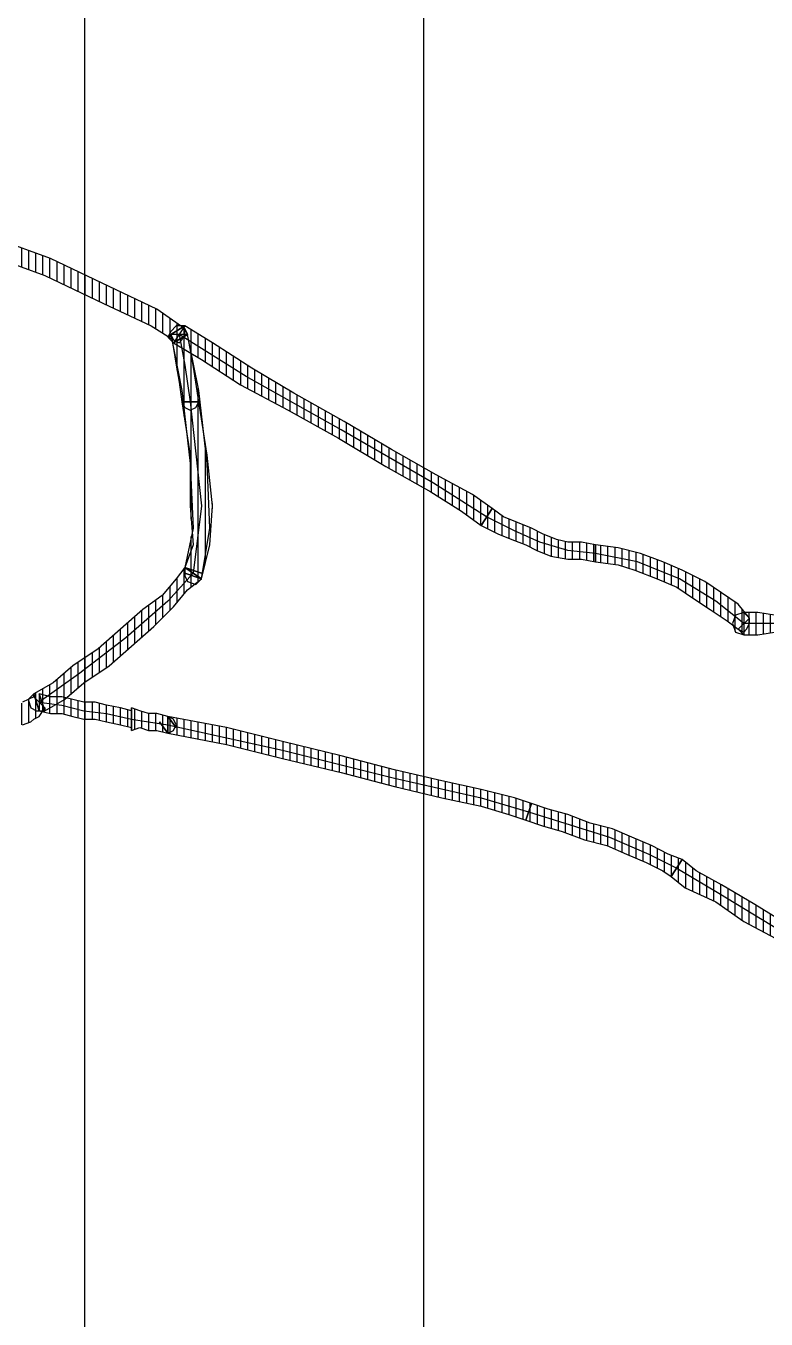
# Model space of a CAD drawing. Header units: millimetres. Extents: x 11489 to 12006, y 36725 to 37730.
# Drawn here: x 11696.3 to 11709.4, y 36954.37 to 36977.24 of the extents above; entities that cross this region are included whole.
import ezdxf

# ---------------------------------------------------------------- set-up
doc = ezdxf.new("R2010")
doc.units = ezdxf.units.MM
doc.layers.add('OC-Mutfak_Ekipman', color=252, linetype='Continuous')
doc.layers.add('S2000-002 Çizgi', color=7, linetype='Continuous')
pattern_1 = [(360, (-19413.11011, 29189.02214), (1e-16, 0.125), [25])]

# ---------------------------------------------------------------- blocks, each defined once
blk = doc.blocks.new('A$C7327736A')
at = {"layer": 'S2000-002 Çizgi'}
for points in [[(0, 75), (120, 75), (120, 0), (0, 0)], [(0, 57), (114, 57), (114, 6), (0, 6)]]:
    blk.add_lwpolyline(points, close=True, dxfattribs=at)
blk = doc.blocks.new('A$C0b4f8896')
at = {"ltscale": 30}
h = blk.add_hatch(dxfattribs=at)
h.set_pattern_fill('DC_LINES', color=256, scale=0.1, style=0)
h.set_pattern_definition(pattern_1)
edge = h.paths.add_edge_path(flags=0)
edge.add_line((57.622, 25.975), (57.721, 26.024))
edge.add_line((57.721, 26.024), (58.069, 26.519))
edge.add_line((58.069, 26.519), (58.467, 27.36))
edge.add_line((58.467, 27.36), (58.963, 28.398))
edge.add_line((58.963, 28.398), (59.41, 29.636))
edge.add_line((59.41, 29.636), (59.857, 30.873))
edge.add_line((59.857, 30.873), (60.255, 32.061))
edge.add_line((60.255, 32.061), (60.553, 33.148))
edge.add_line((60.553, 33.148), (60.702, 33.891))
edge.add_line((60.702, 33.891), (60.404, 33.891))
edge.add_line((60.404, 33.891), (60.255, 33.148))
edge.add_line((60.255, 33.148), (59.957, 32.159))
edge.add_line((59.957, 32.159), (59.559, 30.972))
edge.add_line((59.559, 30.972), (59.112, 29.734))
edge.add_line((59.112, 29.734), (58.665, 28.498))
edge.add_line((58.665, 28.498), (58.169, 27.459))
edge.add_line((58.169, 27.459), (57.771, 26.618))
edge.add_line((57.771, 26.618), (57.523, 26.222))
edge.add_line((57.523, 26.222), (57.622, 26.271))
edge.add_line((57.622, 26.271), (57.523, 26.222))
edge.add_line((57.523, 26.222), (57.473, 26.123))
edge.add_line((57.473, 26.123), (57.523, 26.073))
edge.add_line((57.523, 26.073), (57.622, 26.024))
edge.add_line((57.622, 26.024), (57.721, 26.024))
h = blk.add_hatch(dxfattribs=at)
h.set_pattern_fill('DC_LINES', color=256, scale=0.1, style=0)
h.set_pattern_definition(pattern_1)
edge = h.paths.add_edge_path(flags=0)
edge.add_line((57.622, 25.975), (57.721, 26.024))
edge.add_line((57.721, 26.024), (58.069, 26.519))
edge.add_line((58.069, 26.519), (58.467, 27.36))
edge.add_line((58.467, 27.36), (58.963, 28.398))
edge.add_line((58.963, 28.398), (59.41, 29.636))
edge.add_line((59.41, 29.636), (59.857, 30.873))
edge.add_line((59.857, 30.873), (60.255, 32.061))
edge.add_line((60.255, 32.061), (60.553, 33.148))
edge.add_line((60.553, 33.148), (60.702, 33.891))
edge.add_line((60.702, 33.891), (60.404, 33.891))
edge.add_line((60.404, 33.891), (60.255, 33.148))
edge.add_line((60.255, 33.148), (59.957, 32.159))
edge.add_line((59.957, 32.159), (59.559, 30.972))
edge.add_line((59.559, 30.972), (59.112, 29.734))
edge.add_line((59.112, 29.734), (58.665, 28.498))
edge.add_line((58.665, 28.498), (58.169, 27.459))
edge.add_line((58.169, 27.459), (57.771, 26.618))
edge.add_line((57.771, 26.618), (57.523, 26.222))
edge.add_line((57.523, 26.222), (57.622, 26.271))
edge.add_line((57.622, 26.271), (57.523, 26.222))
edge.add_line((57.523, 26.222), (57.473, 26.123))
edge.add_line((57.473, 26.123), (57.523, 26.073))
edge.add_line((57.523, 26.073), (57.622, 26.024))
edge.add_line((57.622, 26.024), (57.721, 26.024))
h = blk.add_hatch(dxfattribs=at)
h.set_pattern_fill('DC_LINES', color=256, scale=0.1, style=0)
h.set_pattern_definition(pattern_1)
edge = h.paths.add_edge_path(flags=0)
edge.add_line((50.717, 28.943), (50.717, 28.894))
edge.add_line((50.717, 28.894), (50.767, 28.745))
edge.add_line((50.767, 28.745), (50.817, 28.695))
edge.add_line((50.817, 28.695), (50.866, 28.597))
edge.add_line((50.866, 28.597), (51.015, 28.498))
edge.add_line((51.015, 28.498), (51.214, 28.695))
edge.add_line((51.214, 28.695), (51.164, 28.795))
edge.add_line((51.164, 28.795), (51.115, 28.894))
edge.add_line((51.115, 28.894), (51.065, 28.943))
edge.add_line((51.065, 28.943), (51.015, 28.992))
edge.add_line((51.015, 28.992), (51.015, 28.943))
edge.add_line((51.015, 28.943), (51.015, 28.992))
edge.add_line((51.015, 28.992), (50.916, 29.092))
edge.add_line((50.916, 29.092), (50.817, 29.092))
edge.add_line((50.817, 29.092), (50.717, 29.042))
edge.add_line((50.717, 29.042), (50.717, 28.894))
h = blk.add_hatch(dxfattribs=at)
h.set_pattern_fill('DC_LINES', color=256, scale=0.1, style=0)
h.set_pattern_definition(pattern_1)
edge = h.paths.add_edge_path(flags=0)
edge.add_line((51.015, 26.964), (50.966, 26.964))
edge.add_line((50.966, 26.964), (51.015, 27.162))
edge.add_line((51.015, 27.162), (51.065, 27.409))
edge.add_line((51.065, 27.409), (51.115, 27.607))
edge.add_line((51.115, 27.607), (51.115, 27.806))
edge.add_line((51.115, 27.806), (51.164, 28.003))
edge.add_line((51.164, 28.003), (51.214, 28.201))
edge.add_line((51.214, 28.201), (51.214, 28.398))
edge.add_line((51.214, 28.398), (51.264, 28.597))
edge.add_line((51.264, 28.597), (50.966, 28.597))
edge.add_line((50.966, 28.597), (50.916, 28.398))
edge.add_line((50.916, 28.398), (50.916, 28.201))
edge.add_line((50.916, 28.201), (50.866, 28.003))
edge.add_line((50.866, 28.003), (50.817, 27.806))
edge.add_line((50.817, 27.806), (50.817, 27.607))
edge.add_line((50.817, 27.607), (50.767, 27.409))
edge.add_line((50.767, 27.409), (50.717, 27.162))
edge.add_line((50.717, 27.162), (50.668, 26.964))
edge.add_line((50.668, 26.964), (50.618, 26.964))
h = blk.add_hatch(dxfattribs=at)
h.set_pattern_fill('DC_LINES', color=256, scale=0.1, style=0)
h.set_pattern_definition(pattern_1)
edge = h.paths.add_edge_path(flags=0)
edge.add_line((51.264, 28.597), (50.966, 28.498))
edge.add_line((50.966, 28.498), (51.164, 28.151))
edge.add_line((51.164, 28.151), (51.462, 27.806))
edge.add_line((51.462, 27.806), (51.761, 27.36))
edge.add_line((51.761, 27.36), (52.108, 26.964))
edge.add_line((52.108, 26.964), (52.456, 26.568))
edge.add_line((52.456, 26.568), (52.804, 26.222))
edge.add_line((52.804, 26.222), (53.102, 25.975))
edge.add_line((53.102, 25.975), (53.3, 25.728))
edge.add_line((53.3, 25.728), (53.499, 26.024))
edge.add_line((53.499, 26.024), (53.3, 26.173))
edge.add_line((53.3, 26.173), (53.002, 26.42))
edge.add_line((53.002, 26.42), (52.754, 26.767))
edge.add_line((52.754, 26.767), (52.406, 27.162))
edge.add_line((52.406, 27.162), (52.059, 27.558))
edge.add_line((52.059, 27.558), (51.761, 28.003))
edge.add_line((51.761, 28.003), (51.462, 28.35))
edge.add_line((51.462, 28.35), (51.264, 28.695))
edge.add_line((51.264, 28.695), (50.966, 28.597))
edge.add_line((50.966, 28.597), (51.264, 28.695))
edge.add_line((51.264, 28.695), (51.164, 28.795))
edge.add_line((51.164, 28.795), (51.015, 28.745))
edge.add_line((51.015, 28.745), (50.966, 28.646))
edge.add_line((50.966, 28.646), (50.966, 28.498))
h = blk.add_hatch(dxfattribs=at)
h.set_pattern_fill('DC_LINES', color=256, scale=0.1, style=0)
h.set_pattern_definition(pattern_1)
edge = h.paths.add_edge_path(flags=0)
edge.add_line((51.015, 28.498), (50.966, 28.498))
edge.add_line((50.966, 28.498), (51.164, 28.151))
edge.add_line((51.164, 28.151), (51.462, 27.806))
edge.add_line((51.462, 27.806), (51.761, 27.36))
edge.add_line((51.761, 27.36), (52.108, 26.964))
edge.add_line((52.108, 26.964), (52.456, 26.568))
edge.add_line((52.456, 26.568), (52.804, 26.222))
edge.add_line((52.804, 26.222), (53.102, 25.975))
edge.add_line((53.102, 25.975), (53.3, 25.728))
edge.add_line((53.3, 25.728), (53.499, 26.024))
edge.add_line((53.499, 26.024), (53.3, 26.173))
edge.add_line((53.3, 26.173), (53.002, 26.42))
edge.add_line((53.002, 26.42), (52.754, 26.767))
edge.add_line((52.754, 26.767), (52.406, 27.162))
edge.add_line((52.406, 27.162), (52.059, 27.558))
edge.add_line((52.059, 27.558), (51.761, 28.003))
edge.add_line((51.761, 28.003), (51.462, 28.35))
edge.add_line((51.462, 28.35), (51.264, 28.695))
edge.add_line((51.264, 28.695), (51.214, 28.695))
edge.add_line((51.214, 28.695), (51.264, 28.695))
edge.add_line((51.264, 28.695), (51.164, 28.795))
edge.add_line((51.164, 28.795), (51.015, 28.745))
edge.add_line((51.015, 28.745), (50.966, 28.646))
edge.add_line((50.966, 28.646), (50.966, 28.498))
h = blk.add_hatch(dxfattribs=at)
h.set_pattern_fill('DC_LINES', color=256, scale=0.1, style=0)
h.set_pattern_definition(pattern_1)
edge = h.paths.add_edge_path(flags=0)
edge.add_line((50.866, 26.321), (50.916, 26.519))
edge.add_line((50.916, 26.519), (50.916, 26.667))
edge.add_line((50.916, 26.667), (50.966, 26.815))
edge.add_line((50.966, 26.815), (51.015, 26.964))
edge.add_line((51.015, 26.964), (50.618, 26.964))
edge.add_line((50.618, 26.964), (50.668, 26.815))
edge.add_line((50.668, 26.815), (50.618, 26.667))
edge.add_line((50.618, 26.667), (50.618, 26.519))
edge.add_line((50.618, 26.519), (50.568, 26.321))
h = blk.add_hatch(dxfattribs=at)
h.set_pattern_fill('DC_LINES', color=256, scale=0.1, style=0)
h.set_pattern_definition(pattern_1)
edge = h.paths.add_edge_path(flags=0)
edge.add_line((49.327, 19.889), (49.426, 20.186))
edge.add_line((49.426, 20.186), (49.575, 20.78))
edge.add_line((49.575, 20.78), (49.724, 21.473))
edge.add_line((49.724, 21.473), (49.923, 22.313))
edge.add_line((49.923, 22.313), (50.171, 23.254))
edge.add_line((50.171, 23.254), (50.419, 24.292))
edge.add_line((50.419, 24.292), (50.668, 25.282))
edge.add_line((50.668, 25.282), (50.866, 26.321))
edge.add_line((50.866, 26.321), (50.568, 26.321))
edge.add_line((50.568, 26.321), (50.37, 25.282))
edge.add_line((50.37, 25.282), (50.121, 24.292))
edge.add_line((50.121, 24.292), (49.873, 23.254))
edge.add_line((49.873, 23.254), (49.625, 22.313))
edge.add_line((49.625, 22.313), (49.426, 21.473))
edge.add_line((49.426, 21.473), (49.277, 20.78))
edge.add_line((49.277, 20.78), (49.128, 20.285))
edge.add_line((49.128, 20.285), (49.029, 19.988))
h = blk.add_hatch(dxfattribs=at)
h.set_pattern_fill('DC_LINES', color=256, scale=0.1, style=0)
h.set_pattern_definition(pattern_1)
edge = h.paths.add_edge_path(flags=0)
edge.add_line((57.622, 25.975), (57.473, 26.222))
edge.add_line((57.473, 26.222), (57.175, 25.728))
edge.add_line((57.175, 25.728), (56.728, 25.034))
edge.add_line((56.728, 25.034), (56.281, 24.193))
edge.add_line((56.281, 24.193), (55.784, 23.303))
edge.add_line((55.784, 23.303), (55.287, 22.462))
edge.add_line((55.287, 22.462), (54.84, 21.67))
edge.add_line((54.84, 21.67), (54.493, 21.126))
edge.add_line((54.493, 21.126), (54.244, 20.78))
edge.add_line((54.244, 20.78), (54.542, 20.582))
edge.add_line((54.542, 20.582), (54.791, 20.928))
edge.add_line((54.791, 20.928), (55.138, 21.571))
edge.add_line((55.138, 21.571), (55.585, 22.363))
edge.add_line((55.585, 22.363), (56.082, 23.204))
edge.add_line((56.082, 23.204), (56.579, 24.095))
edge.add_line((56.579, 24.095), (57.026, 24.837))
edge.add_line((57.026, 24.837), (57.473, 25.529))
edge.add_line((57.473, 25.529), (57.771, 26.024))
edge.add_line((57.771, 26.024), (57.622, 26.271))
edge.add_line((57.622, 26.271), (57.771, 26.024))
edge.add_line((57.771, 26.024), (57.771, 26.173))
edge.add_line((57.771, 26.173), (57.672, 26.271))
edge.add_line((57.672, 26.271), (57.572, 26.321))
edge.add_line((57.572, 26.321), (57.473, 26.222))
h = blk.add_hatch(dxfattribs=at)
h.set_pattern_fill('DC_LINES', color=256, scale=0.1, style=0)
h.set_pattern_definition(pattern_1)
edge = h.paths.add_edge_path(flags=0)
edge.add_line((53.4, 26.024), (53.3, 25.728))
edge.add_line((53.3, 25.728), (54.195, 25.579))
edge.add_line((54.195, 25.579), (55.337, 25.628))
edge.add_line((55.337, 25.628), (56.629, 25.776))
edge.add_line((56.629, 25.776), (57.622, 25.975))
edge.add_line((57.622, 25.975), (57.622, 26.271))
edge.add_line((57.622, 26.271), (56.629, 26.073))
edge.add_line((56.629, 26.073), (55.337, 25.925))
edge.add_line((55.337, 25.925), (54.195, 25.876))
edge.add_line((54.195, 25.876), (53.499, 26.024))
edge.add_line((53.499, 26.024), (53.4, 25.728))
edge.add_line((53.4, 25.728), (53.499, 26.024))
edge.add_line((53.499, 26.024), (53.35, 26.024))
edge.add_line((53.35, 26.024), (53.251, 25.975))
edge.add_line((53.251, 25.975), (53.201, 25.826))
edge.add_line((53.201, 25.826), (53.3, 25.728))
h = blk.add_hatch(dxfattribs=at)
h.set_pattern_fill('DC_LINES', color=256, scale=0.1, style=0)
h.set_pattern_definition(pattern_1)
edge = h.paths.add_edge_path(flags=0)
edge.add_line((53.3, 25.728), (54.195, 25.579))
edge.add_line((54.195, 25.579), (55.337, 25.628))
edge.add_line((55.337, 25.628), (56.629, 25.776))
edge.add_line((56.629, 25.776), (57.622, 25.975))
edge.add_line((57.622, 25.975), (57.622, 26.271))
edge.add_line((57.622, 26.271), (56.629, 26.073))
edge.add_line((56.629, 26.073), (55.337, 25.925))
edge.add_line((55.337, 25.925), (54.195, 25.876))
edge.add_line((54.195, 25.876), (53.499, 26.024))
h = blk.add_hatch(dxfattribs=at)
h.set_pattern_fill('DC_LINES', color=256, scale=0.1, style=0)
h.set_pattern_definition(pattern_1)
edge = h.paths.add_edge_path(flags=0)
edge.add_line((53.3, 25.728), (53.897, 25.579))
edge.add_line((53.897, 25.579), (54.592, 25.529))
edge.add_line((54.592, 25.529), (55.486, 25.628))
edge.add_line((55.486, 25.628), (56.43, 25.776))
edge.add_line((56.43, 25.776), (56.43, 26.073))
edge.add_line((56.43, 26.073), (55.486, 25.925))
edge.add_line((55.486, 25.925), (54.592, 25.925))
edge.add_line((54.592, 25.925), (53.897, 25.876))
edge.add_line((53.897, 25.876), (53.499, 26.024))
h = blk.add_hatch(dxfattribs=at)
h.set_pattern_fill('DC_LINES', color=256, scale=0.1, style=0)
h.set_pattern_definition(pattern_1)
edge = h.paths.add_edge_path(flags=0)
edge.add_line((54.542, 20.582), (54.791, 20.928))
edge.add_line((54.791, 20.928), (55.138, 21.571))
edge.add_line((55.138, 21.571), (55.585, 22.363))
edge.add_line((55.585, 22.363), (56.082, 23.204))
edge.add_line((56.082, 23.204), (56.579, 24.095))
edge.add_line((56.579, 24.095), (57.026, 24.837))
edge.add_line((57.026, 24.837), (57.473, 25.529))
edge.add_line((57.473, 25.529), (57.771, 26.024))
edge.add_line((57.771, 26.024), (57.473, 26.222))
edge.add_line((57.473, 26.222), (57.175, 25.728))
edge.add_line((57.175, 25.728), (56.728, 25.034))
edge.add_line((56.728, 25.034), (56.281, 24.193))
edge.add_line((56.281, 24.193), (55.784, 23.303))
edge.add_line((55.784, 23.303), (55.287, 22.462))
edge.add_line((55.287, 22.462), (54.84, 21.67))
edge.add_line((54.84, 21.67), (54.493, 21.126))
edge.add_line((54.493, 21.126), (54.244, 20.78))
h = blk.add_hatch(dxfattribs=at)
h.set_pattern_fill('DC_LINES', color=256, scale=0.1, style=0)
h.set_pattern_definition(pattern_1)
edge = h.paths.add_edge_path(flags=0)
edge.add_line((57.622, 26.271), (57.374, 26.222))
edge.add_line((57.374, 26.222), (57.076, 26.173))
edge.add_line((57.076, 26.173), (56.778, 26.123))
edge.add_line((56.778, 26.123), (56.43, 26.073))
edge.add_line((56.43, 26.073), (56.43, 25.776))
edge.add_line((56.43, 25.776), (56.778, 25.826))
edge.add_line((56.778, 25.826), (57.076, 25.876))
edge.add_line((57.076, 25.876), (57.374, 25.925))
edge.add_line((57.374, 25.925), (57.622, 25.975))
h = blk.add_hatch(dxfattribs=at)
h.set_pattern_fill('DC_LINES', color=256, scale=0.1, style=0)
h.set_pattern_definition(pattern_1)
edge = h.paths.add_edge_path(flags=0)
edge.add_line((56.43, 25.776), (56.778, 25.826))
edge.add_line((56.778, 25.826), (57.076, 25.876))
edge.add_line((57.076, 25.876), (57.374, 25.925))
edge.add_line((57.374, 25.925), (57.622, 25.975))
edge.add_line((57.622, 25.975), (57.622, 26.271))
edge.add_line((57.622, 26.271), (57.374, 26.222))
edge.add_line((57.374, 26.222), (57.076, 26.173))
edge.add_line((57.076, 26.173), (56.778, 26.123))
edge.add_line((56.778, 26.123), (56.43, 26.073))
h = blk.add_hatch(dxfattribs=at)
h.set_pattern_fill('DC_LINES', color=256, scale=0.1, style=0)
h.set_pattern_definition(pattern_1)
edge = h.paths.add_edge_path(flags=0)
edge.add_line((54.244, 20.78), (54.095, 20.483))
edge.add_line((54.095, 20.483), (53.996, 20.235))
edge.add_line((53.996, 20.235), (53.897, 19.988))
edge.add_line((53.897, 19.988), (53.797, 19.79))
edge.add_line((53.797, 19.79), (53.698, 19.543))
edge.add_line((53.698, 19.543), (53.648, 19.246))
edge.add_line((53.648, 19.246), (53.648, 18.999))
edge.add_line((53.648, 18.999), (53.599, 18.751))
edge.add_line((53.599, 18.751), (53.897, 18.751))
edge.add_line((53.897, 18.751), (53.946, 18.999))
edge.add_line((53.946, 18.999), (53.946, 19.246))
edge.add_line((53.946, 19.246), (53.996, 19.444))
edge.add_line((53.996, 19.444), (54.095, 19.691))
edge.add_line((54.095, 19.691), (54.195, 19.889))
edge.add_line((54.195, 19.889), (54.294, 20.137))
edge.add_line((54.294, 20.137), (54.393, 20.384))
edge.add_line((54.393, 20.384), (54.542, 20.582))
h = blk.add_hatch(dxfattribs=at)
h.set_pattern_fill('DC_LINES', color=256, scale=0.1, style=0)
h.set_pattern_definition(pattern_1)
edge = h.paths.add_edge_path(flags=0)
edge.add_line((53.897, 18.751), (53.946, 18.999))
edge.add_line((53.946, 18.999), (53.946, 19.246))
edge.add_line((53.946, 19.246), (53.996, 19.444))
edge.add_line((53.996, 19.444), (54.095, 19.691))
edge.add_line((54.095, 19.691), (54.195, 19.889))
edge.add_line((54.195, 19.889), (54.294, 20.137))
edge.add_line((54.294, 20.137), (54.393, 20.384))
edge.add_line((54.393, 20.384), (54.542, 20.582))
edge.add_line((54.542, 20.582), (54.244, 20.78))
edge.add_line((54.244, 20.78), (54.095, 20.483))
edge.add_line((54.095, 20.483), (53.996, 20.235))
edge.add_line((53.996, 20.235), (53.897, 19.988))
edge.add_line((53.897, 19.988), (53.797, 19.79))
edge.add_line((53.797, 19.79), (53.698, 19.543))
edge.add_line((53.698, 19.543), (53.648, 19.246))
edge.add_line((53.648, 19.246), (53.648, 18.999))
edge.add_line((53.648, 18.999), (53.599, 18.751))
h = blk.add_hatch(dxfattribs=at)
h.set_pattern_fill('DC_LINES', color=256, scale=0.1, style=0)
h.set_pattern_definition(pattern_1)
edge = h.paths.add_edge_path(flags=0)
edge.add_line((48.333, 17.218), (48.432, 17.465))
edge.add_line((48.432, 17.465), (48.581, 17.762))
edge.add_line((48.581, 17.762), (48.73, 18.108))
edge.add_line((48.73, 18.108), (48.879, 18.454))
edge.add_line((48.879, 18.454), (48.979, 18.851))
edge.add_line((48.979, 18.851), (49.128, 19.246))
edge.add_line((49.128, 19.246), (49.227, 19.593))
edge.add_line((49.227, 19.593), (49.327, 19.889))
edge.add_line((49.327, 19.889), (49.029, 19.988))
edge.add_line((49.029, 19.988), (48.929, 19.691))
edge.add_line((48.929, 19.691), (48.83, 19.345))
edge.add_line((48.83, 19.345), (48.681, 18.949))
edge.add_line((48.681, 18.949), (48.581, 18.554))
edge.add_line((48.581, 18.554), (48.432, 18.207))
edge.add_line((48.432, 18.207), (48.283, 17.86))
edge.add_line((48.283, 17.86), (48.134, 17.563))
edge.add_line((48.134, 17.563), (48.035, 17.415))
h = blk.add_hatch(dxfattribs=at)
h.set_pattern_fill('DC_LINES', color=256, scale=0.1, style=0)
h.set_pattern_definition(pattern_1)
edge = h.paths.add_edge_path(flags=0)
edge.add_line((52.704, 16.129), (52.605, 16.03))
edge.add_line((52.605, 16.03), (52.853, 16.229))
edge.add_line((52.853, 16.229), (53.052, 16.524))
edge.add_line((53.052, 16.524), (53.251, 16.821))
edge.add_line((53.251, 16.821), (53.449, 17.218))
edge.add_line((53.449, 17.218), (53.599, 17.563))
edge.add_line((53.599, 17.563), (53.747, 17.96))
edge.add_line((53.747, 17.96), (53.847, 18.355))
edge.add_line((53.847, 18.355), (53.897, 18.751))
edge.add_line((53.897, 18.751), (53.599, 18.751))
edge.add_line((53.599, 18.751), (53.549, 18.355))
edge.add_line((53.549, 18.355), (53.449, 18.059))
edge.add_line((53.449, 18.059), (53.3, 17.663))
edge.add_line((53.3, 17.663), (53.151, 17.316))
edge.add_line((53.151, 17.316), (52.953, 17.02))
edge.add_line((52.953, 17.02), (52.754, 16.723))
edge.add_line((52.754, 16.723), (52.555, 16.426))
edge.add_line((52.555, 16.426), (52.406, 16.229))
edge.add_line((52.406, 16.229), (52.307, 16.129))
edge.add_line((52.307, 16.129), (52.406, 16.229))
edge.add_line((52.406, 16.229), (52.357, 16.129))
edge.add_line((52.357, 16.129), (52.406, 16.079))
edge.add_line((52.406, 16.079), (52.506, 16.03))
edge.add_line((52.506, 16.03), (52.605, 16.03))
h = blk.add_hatch(dxfattribs=at)
h.set_pattern_fill('DC_LINES', color=256, scale=0.1, style=0)
h.set_pattern_definition(pattern_1)
edge = h.paths.add_edge_path(flags=0)
edge.add_line((53.599, 18.751), (53.549, 18.355))
edge.add_line((53.549, 18.355), (53.449, 18.059))
edge.add_line((53.449, 18.059), (53.3, 17.663))
edge.add_line((53.3, 17.663), (53.151, 17.316))
edge.add_line((53.151, 17.316), (52.953, 17.02))
edge.add_line((52.953, 17.02), (52.754, 16.723))
edge.add_line((52.754, 16.723), (52.555, 16.426))
edge.add_line((52.555, 16.426), (52.406, 16.229))
edge.add_line((52.406, 16.229), (52.605, 16.03))
edge.add_line((52.605, 16.03), (52.853, 16.229))
edge.add_line((52.853, 16.229), (53.052, 16.524))
edge.add_line((53.052, 16.524), (53.251, 16.821))
edge.add_line((53.251, 16.821), (53.449, 17.218))
edge.add_line((53.449, 17.218), (53.599, 17.563))
edge.add_line((53.599, 17.563), (53.747, 17.96))
edge.add_line((53.747, 17.96), (53.847, 18.355))
edge.add_line((53.847, 18.355), (53.897, 18.751))
h = blk.add_hatch(dxfattribs=at)
h.set_pattern_fill('DC_LINES', color=256, scale=0.1, style=0)
h.set_pattern_definition(pattern_1)
edge = h.paths.add_edge_path(flags=0)
edge.add_line((45.75, 12.666), (45.998, 13.21))
edge.add_line((45.998, 13.21), (46.346, 13.902))
edge.add_line((46.346, 13.902), (46.743, 14.596))
edge.add_line((46.743, 14.596), (47.141, 15.288))
edge.add_line((47.141, 15.288), (47.538, 15.932))
edge.add_line((47.538, 15.932), (47.886, 16.524))
edge.add_line((47.886, 16.524), (48.134, 16.97))
edge.add_line((48.134, 16.97), (48.333, 17.218))
edge.add_line((48.333, 17.218), (48.035, 17.415))
edge.add_line((48.035, 17.415), (47.836, 17.168))
edge.add_line((47.836, 17.168), (47.588, 16.624))
edge.add_line((47.588, 16.624), (47.24, 16.129))
edge.add_line((47.24, 16.129), (46.843, 15.387))
edge.add_line((46.843, 15.387), (46.445, 14.694))
edge.add_line((46.445, 14.694), (46.048, 14.002))
edge.add_line((46.048, 14.002), (45.7, 13.309))
edge.add_line((45.7, 13.309), (45.452, 12.765))
h = blk.add_hatch(dxfattribs=at)
h.set_pattern_fill('DC_LINES', color=256, scale=0.1, style=0)
h.set_pattern_definition(pattern_1)
edge = h.paths.add_edge_path(flags=0)
edge.add_line((52.406, 16.229), (52.307, 16.129))
edge.add_line((52.307, 16.129), (52.307, 15.882))
edge.add_line((52.307, 15.882), (52.357, 15.585))
edge.add_line((52.357, 15.585), (52.456, 15.14))
edge.add_line((52.456, 15.14), (52.555, 14.694))
edge.add_line((52.555, 14.694), (52.853, 14.793))
edge.add_line((52.853, 14.793), (52.754, 15.14))
edge.add_line((52.754, 15.14), (52.655, 15.585))
edge.add_line((52.655, 15.585), (52.704, 15.882))
edge.add_line((52.704, 15.882), (52.704, 16.129))
edge.add_line((52.704, 16.129), (52.605, 16.03))
edge.add_line((52.605, 16.03), (52.704, 16.129))
edge.add_line((52.704, 16.129), (52.655, 16.277))
edge.add_line((52.655, 16.277), (52.506, 16.327))
edge.add_line((52.506, 16.327), (52.357, 16.277))
edge.add_line((52.357, 16.277), (52.307, 16.129))
h = blk.add_hatch(dxfattribs=at)
h.set_pattern_fill('DC_LINES', color=256, scale=0.1, style=0)
h.set_pattern_definition(pattern_1)
edge = h.paths.add_edge_path(flags=0)
edge.add_line((52.853, 14.793), (52.754, 15.14))
edge.add_line((52.754, 15.14), (52.655, 15.585))
edge.add_line((52.655, 15.585), (52.704, 15.882))
edge.add_line((52.704, 15.882), (52.704, 16.129))
edge.add_line((52.704, 16.129), (52.307, 16.129))
edge.add_line((52.307, 16.129), (52.307, 15.882))
edge.add_line((52.307, 15.882), (52.357, 15.585))
edge.add_line((52.357, 15.585), (52.456, 15.14))
edge.add_line((52.456, 15.14), (52.555, 14.694))
for p, q in [((59.112, 29.734), (58.665, 28.498)), ((59.112, 29.734), (58.665, 28.498)), ((58.963, 28.398), (59.41, 29.636)), ((58.963, 28.398), (59.41, 29.636)), ((50.717, 28.894), (50.767, 28.745)), ((51.164, 28.795), (51.115, 28.894)), ((50.767, 28.745), (50.817, 28.695)), ((50.817, 28.695), (50.866, 28.597)), ((50.866, 28.597), (51.015, 28.498)), ((50.966, 28.597), (50.916, 28.398)), ((51.015, 28.745), (50.966, 28.646)), ((51.015, 28.745), (50.966, 28.646)), ((51.264, 28.695), (50.966, 28.597)), ((50.966, 28.597), (51.264, 28.695)), ((50.966, 28.646), (50.966, 28.498)), ((50.966, 28.646), (50.966, 28.498)), ((51.264, 28.597), (50.966, 28.597)), ((51.264, 28.597), (50.966, 28.498)), ((50.966, 28.498), (51.264, 28.597)), ((51.164, 28.795), (51.015, 28.745)), ((51.164, 28.795), (51.015, 28.745)), ((51.015, 28.498), (51.214, 28.695)), ((51.115, 28.597), (51.065, 28.201)), ((51.612, 27.904), (51.115, 28.597)), ((51.214, 28.695), (51.164, 28.795)), ((51.264, 28.695), (51.164, 28.795)), ((51.264, 28.695), (51.164, 28.795)), ((51.264, 28.695), (51.214, 28.695)), ((51.214, 28.695), (51.264, 28.695)), ((51.214, 28.398), (51.264, 28.597)), ((51.462, 28.35), (51.264, 28.695)), ((51.462, 28.35), (51.264, 28.695)), ((51.264, 28.597), (51.264, 28.597)), ((50.916, 28.398), (50.916, 28.201)), ((51.015, 28.498), (50.966, 28.498)), ((50.966, 28.498), (51.164, 28.151)), ((50.966, 28.498), (51.015, 28.498)), ((50.966, 28.498), (51.164, 28.151)), ((51.015, 28.498), (51.015, 28.498)), ((51.214, 28.201), (51.214, 28.398)), ((58.665, 28.498), (58.169, 27.459)), ((58.665, 28.498), (58.169, 27.459)), ((58.467, 27.36), (58.963, 28.398)), ((58.467, 27.36), (58.963, 28.398)), ((50.916, 28.201), (50.866, 28.003)), ((51.065, 28.201), (50.966, 27.806)), ((51.164, 28.003), (51.214, 28.201)), ((51.164, 28.151), (51.462, 27.806)), ((51.164, 28.151), (51.462, 27.806)), ((51.761, 28.003), (51.462, 28.35)), ((51.761, 28.003), (51.462, 28.35)), ((50.866, 28.003), (50.817, 27.806)), ((51.115, 27.806), (51.164, 28.003)), ((52.257, 27.063), (51.612, 27.904)), ((52.059, 27.558), (51.761, 28.003)), ((52.059, 27.558), (51.761, 28.003)), ((50.817, 27.806), (50.817, 27.607)), ((50.966, 27.806), (50.916, 27.409)), ((51.115, 27.607), (51.115, 27.806)), ((51.462, 27.806), (51.761, 27.36)), ((51.462, 27.806), (51.761, 27.36)), ((50.817, 27.607), (50.767, 27.409)), ((51.065, 27.409), (51.115, 27.607)), ((52.406, 27.162), (52.059, 27.558)), ((52.406, 27.162), (52.059, 27.558)), ((58.169, 27.459), (57.771, 26.618)), ((58.169, 27.459), (57.771, 26.618)), ((50.767, 27.409), (50.717, 27.162)), ((50.916, 27.409), (50.817, 26.964)), ((51.015, 27.162), (51.065, 27.409)), ((51.761, 27.36), (52.108, 26.964)), ((51.761, 27.36), (52.108, 26.964)), ((58.069, 26.519), (58.467, 27.36)), ((58.069, 26.519), (58.467, 27.36)), ((50.717, 27.162), (50.668, 26.964)), ((50.966, 26.964), (51.015, 27.162)), ((52.903, 26.321), (52.257, 27.063)), ((52.754, 26.767), (52.406, 27.162)), ((52.754, 26.767), (52.406, 27.162)), ((50.668, 26.964), (50.618, 26.964)), ((50.618, 26.964), (51.015, 26.964)), ((51.015, 26.964), (50.618, 26.964)), ((50.618, 26.964), (50.668, 26.815)), ((51.015, 26.964), (50.618, 26.964)), ((50.618, 26.964), (50.668, 26.815)), ((50.668, 26.815), (50.618, 26.667)), ((50.668, 26.815), (50.618, 26.667)), ((50.817, 26.964), (50.767, 26.667)), ((50.916, 26.667), (50.966, 26.815)), ((50.916, 26.667), (50.966, 26.815)), ((51.015, 26.964), (50.966, 26.964)), ((50.966, 26.815), (51.015, 26.964)), ((50.966, 26.815), (51.015, 26.964)), ((51.015, 26.964), (51.015, 26.964)), ((52.108, 26.964), (52.456, 26.568)), ((52.108, 26.964), (52.456, 26.568)), ((53.002, 26.42), (52.754, 26.767)), ((53.002, 26.42), (52.754, 26.767)), ((50.618, 26.667), (50.618, 26.519)), ((50.618, 26.667), (50.618, 26.519)), ((50.767, 26.667), (50.717, 26.321)), ((50.916, 26.519), (50.916, 26.667)), ((50.916, 26.519), (50.916, 26.667)), ((52.456, 26.568), (52.804, 26.222)), ((52.456, 26.568), (52.804, 26.222)), ((57.771, 26.618), (57.523, 26.222)), ((57.771, 26.618), (57.523, 26.222)), ((50.717, 26.321), (50.27, 24.292)), ((50.568, 26.321), (50.37, 25.282)), ((50.618, 26.519), (50.568, 26.321)), ((50.618, 26.519), (50.568, 26.321)), ((50.568, 26.321), (50.767, 26.47)), ((50.767, 26.47), (50.568, 26.321)), ((50.568, 26.321), (50.568, 26.321)), ((50.568, 26.321), (50.866, 26.321)), ((50.568, 26.321), (50.618, 26.222)), ((50.866, 26.321), (50.568, 26.321)), ((50.668, 26.173), (50.866, 26.321)), ((50.866, 26.321), (50.668, 26.173)), ((50.668, 25.282), (50.866, 26.321)), ((50.817, 26.222), (50.866, 26.321)), ((50.866, 26.321), (50.916, 26.519)), ((50.866, 26.321), (50.916, 26.519)), ((50.866, 26.321), (50.866, 26.321)), ((50.866, 26.321), (50.866, 26.321)), ((53.4, 25.876), (52.903, 26.321)), ((53.3, 26.173), (53.002, 26.42)), ((53.3, 26.173), (53.002, 26.42)), ((57.572, 26.321), (57.473, 26.222)), ((57.672, 26.271), (57.572, 26.321)), ((57.721, 26.024), (58.069, 26.519)), ((57.721, 26.024), (58.069, 26.519)), ((50.618, 26.222), (50.717, 26.173)), ((50.668, 26.173), (50.668, 26.173)), ((50.717, 26.173), (50.817, 26.222)), ((52.804, 26.222), (53.102, 25.975)), ((52.804, 26.222), (53.102, 25.975)), ((53.499, 26.024), (53.3, 26.173)), ((53.499, 26.024), (53.3, 26.173)), ((56.629, 26.073), (55.337, 25.925)), ((56.629, 26.073), (55.337, 25.925)), ((56.43, 26.073), (55.486, 25.925)), ((56.43, 26.073), (56.331, 26.024)), ((56.778, 26.123), (56.43, 26.073)), ((56.778, 26.123), (56.43, 26.073)), ((56.43, 26.073), (56.43, 26.073)), ((56.43, 26.073), (56.43, 25.776)), ((56.43, 26.073), (56.43, 25.776)), ((56.43, 25.776), (56.43, 26.073)), ((56.43, 25.776), (56.43, 26.073)), ((56.43, 26.073), (56.43, 26.073)), ((57.622, 26.271), (56.629, 26.073)), ((57.622, 26.271), (56.629, 26.073)), ((57.076, 26.173), (56.778, 26.123)), ((57.076, 26.173), (56.778, 26.123)), ((56.877, 24.936), (57.622, 26.123)), ((57.374, 26.222), (57.076, 26.173)), ((57.374, 26.222), (57.076, 26.173)), ((57.622, 26.123), (57.076, 26.024)), ((57.473, 26.222), (57.175, 25.728)), ((57.473, 26.222), (57.175, 25.728)), ((57.622, 26.271), (57.374, 26.222)), ((57.622, 26.271), (57.374, 26.222)), ((57.622, 25.975), (57.473, 26.222)), ((57.473, 26.222), (57.622, 25.975)), ((57.771, 26.024), (57.473, 26.222)), ((57.523, 26.222), (57.473, 26.123)), ((57.523, 26.222), (57.473, 26.123)), ((57.473, 26.123), (57.523, 26.073)), ((57.473, 26.123), (57.523, 26.073)), ((57.523, 26.222), (57.622, 26.271)), ((57.622, 26.271), (57.523, 26.222)), ((57.523, 26.222), (57.622, 26.271)), ((57.622, 26.271), (57.523, 26.222)), ((57.523, 26.073), (57.622, 26.024)), ((57.523, 26.073), (57.622, 26.024)), ((57.771, 26.024), (57.622, 26.271)), ((57.622, 26.271), (57.771, 26.024)), ((57.622, 25.975), (57.622, 26.271)), ((57.622, 25.975), (57.622, 26.271)), ((57.622, 25.975), (57.622, 26.271)), ((57.622, 26.271), (57.622, 26.271)), ((57.622, 25.975), (57.622, 26.271)), ((57.771, 26.173), (57.672, 26.271)), ((57.771, 26.024), (57.771, 26.173)), ((53.102, 25.975), (53.3, 25.728)), ((53.102, 25.975), (53.3, 25.728)), ((53.251, 25.975), (53.201, 25.826)), ((53.35, 26.024), (53.251, 25.975)), ((53.3, 25.728), (53.499, 26.024)), ((53.3, 25.728), (53.499, 26.024)), ((53.4, 26.024), (53.3, 25.728)), ((53.3, 25.728), (53.4, 26.024)), ((53.499, 26.024), (53.3, 25.728)), ((53.499, 26.024), (53.3, 25.728)), ((53.499, 26.024), (53.35, 26.024)), ((53.499, 26.024), (53.4, 25.728)), ((53.4, 25.728), (53.499, 26.024)), ((53.4, 26.024), (53.4, 26.024)), ((54.592, 25.728), (53.4, 25.876)), ((54.195, 25.876), (53.499, 26.024)), ((54.195, 25.876), (53.499, 26.024)), ((53.499, 26.024), (53.499, 26.024)), ((53.897, 25.876), (53.499, 26.024)), ((53.499, 26.024), (53.499, 26.024)), ((54.592, 25.925), (53.897, 25.876)), ((55.337, 25.925), (54.195, 25.876)), ((55.337, 25.925), (54.195, 25.876)), ((56.43, 25.925), (54.592, 25.728)), ((55.486, 25.925), (54.592, 25.925)), ((56.331, 26.024), (56.281, 25.925)), ((56.281, 25.925), (56.331, 25.826)), ((57.076, 26.024), (56.43, 25.925)), ((56.629, 25.776), (57.622, 25.975)), ((56.629, 25.776), (57.622, 25.975)), ((56.778, 25.826), (57.076, 25.876)), ((56.778, 25.826), (57.076, 25.876)), ((57.076, 25.876), (57.374, 25.925)), ((57.076, 25.876), (57.374, 25.925)), ((57.374, 25.925), (57.622, 25.975)), ((57.374, 25.925), (57.622, 25.975)), ((57.473, 25.529), (57.771, 26.024)), ((57.473, 25.529), (57.771, 26.024)), ((57.622, 25.975), (57.721, 26.024)), ((57.622, 26.024), (57.721, 26.024)), ((57.721, 26.024), (57.622, 25.975)), ((57.622, 25.975), (57.721, 26.024)), ((57.622, 26.024), (57.721, 26.024)), ((57.721, 26.024), (57.622, 25.975)), ((57.622, 25.975), (57.622, 25.975)), ((57.622, 25.975), (57.622, 25.975)), ((57.622, 25.975), (57.622, 25.975)), ((53.201, 25.826), (53.3, 25.728)), ((53.3, 25.728), (54.195, 25.579)), ((53.3, 25.728), (53.3, 25.728)), ((53.3, 25.728), (54.195, 25.579)), ((53.3, 25.728), (53.3, 25.728)), ((53.3, 25.728), (53.3, 25.728)), ((53.3, 25.728), (53.897, 25.579)), ((53.3, 25.728), (53.3, 25.728)), ((54.195, 25.579), (55.337, 25.628)), ((54.195, 25.579), (55.337, 25.628)), ((54.592, 25.529), (55.486, 25.628)), ((55.337, 25.628), (56.629, 25.776)), ((55.337, 25.628), (56.629, 25.776)), ((55.486, 25.628), (56.43, 25.776)), ((56.331, 25.826), (56.43, 25.776)), ((56.43, 25.776), (56.778, 25.826)), ((56.43, 25.776), (56.778, 25.826)), ((56.43, 25.776), (56.43, 25.776)), ((56.43, 25.776), (56.43, 25.776)), ((57.175, 25.728), (56.728, 25.034)), ((57.175, 25.728), (56.728, 25.034)), ((53.897, 25.579), (54.592, 25.529)), ((57.026, 24.837), (57.473, 25.529)), ((57.026, 24.837), (57.473, 25.529)), ((50.37, 25.282), (50.121, 24.292)), ((50.419, 24.292), (50.668, 25.282)), ((55.933, 23.254), (56.877, 24.936)), ((56.728, 25.034), (56.281, 24.193)), ((56.728, 25.034), (56.281, 24.193)), ((56.579, 24.095), (57.026, 24.837)), ((56.579, 24.095), (57.026, 24.837)), ((50.27, 24.292), (49.774, 22.313)), ((50.121, 24.292), (49.873, 23.254)), ((50.171, 23.254), (50.419, 24.292)), ((56.281, 24.193), (55.784, 23.303)), ((56.281, 24.193), (55.784, 23.303)), ((56.082, 23.204), (56.579, 24.095)), ((56.082, 23.204), (56.579, 24.095)), ((49.873, 23.254), (49.625, 22.313)), ((49.923, 22.313), (50.171, 23.254)), ((54.989, 21.621), (55.933, 23.254)), ((55.784, 23.303), (55.287, 22.462)), ((55.784, 23.303), (55.287, 22.462)), ((55.585, 22.363), (56.082, 23.204)), ((55.585, 22.363), (56.082, 23.204)), ((55.287, 22.462), (54.84, 21.67)), ((55.287, 22.462), (54.84, 21.67)), ((49.625, 22.313), (49.426, 21.473)), ((49.774, 22.313), (49.426, 20.78)), ((49.724, 21.473), (49.923, 22.313)), ((55.138, 21.571), (55.585, 22.363)), ((55.138, 21.571), (55.585, 22.363)), ((54.393, 20.681), (54.989, 21.621)), ((54.84, 21.67), (54.493, 21.126)), ((54.84, 21.67), (54.493, 21.126)), ((54.791, 20.928), (55.138, 21.571)), ((54.791, 20.928), (55.138, 21.571)), ((49.426, 21.473), (49.277, 20.78)), ((49.575, 20.78), (49.724, 21.473)), ((54.493, 21.126), (54.244, 20.78)), ((54.493, 21.126), (54.244, 20.78)), ((54.542, 20.582), (54.791, 20.928)), ((54.542, 20.582), (54.791, 20.928)), ((49.277, 20.78), (49.128, 20.285)), ((49.426, 20.78), (49.177, 19.938)), ((49.426, 20.186), (49.575, 20.78)), ((54.244, 20.78), (54.095, 20.483)), ((54.244, 20.78), (54.095, 20.483)), ((54.145, 20.186), (54.393, 20.681)), ((54.244, 20.78), (54.542, 20.582)), ((54.244, 20.78), (54.244, 20.78)), ((54.244, 20.78), (54.542, 20.582)), ((54.244, 20.78), (54.244, 20.78)), ((54.542, 20.582), (54.244, 20.78)), ((54.244, 20.78), (54.244, 20.78)), ((54.542, 20.582), (54.244, 20.78)), ((54.095, 20.483), (53.996, 20.235)), ((54.095, 20.483), (53.996, 20.235)), ((54.294, 20.137), (54.393, 20.384)), ((54.294, 20.137), (54.393, 20.384)), ((54.393, 20.384), (54.542, 20.582)), ((54.393, 20.384), (54.542, 20.582)), ((54.542, 20.582), (54.542, 20.582)), ((54.542, 20.582), (54.542, 20.582)), ((54.542, 20.582), (54.542, 20.582)), ((49.128, 20.285), (49.029, 19.988)), ((49.327, 19.889), (49.426, 20.186)), ((53.996, 20.235), (53.897, 19.988)), ((53.996, 20.235), (53.897, 19.988)), ((53.946, 19.741), (54.145, 20.186)), ((54.195, 19.889), (54.294, 20.137)), ((54.195, 19.889), (54.294, 20.137)), ((49.029, 19.988), (48.929, 19.691)), ((49.177, 19.938), (48.979, 19.296)), ((49.327, 19.889), (49.029, 19.988)), ((49.029, 19.988), (49.029, 19.988)), ((49.029, 19.988), (49.327, 19.889)), ((53.897, 19.988), (53.797, 19.79)), ((53.897, 19.988), (53.797, 19.79)), ((48.929, 19.691), (48.83, 19.345)), ((49.227, 19.593), (49.327, 19.889)), ((49.327, 19.889), (49.327, 19.889)), ((49.327, 19.889), (49.327, 19.889)), ((53.797, 19.79), (53.698, 19.543)), ((53.797, 19.79), (53.698, 19.543)), ((53.797, 19.246), (53.946, 19.741)), ((53.996, 19.444), (54.095, 19.691)), ((53.996, 19.444), (54.095, 19.691)), ((54.095, 19.691), (54.195, 19.889)), ((54.095, 19.691), (54.195, 19.889)), ((49.128, 19.246), (49.227, 19.593)), ((53.698, 19.543), (53.648, 19.246)), ((53.698, 19.543), (53.648, 19.246)), ((53.946, 19.246), (53.996, 19.444)), ((53.946, 19.246), (53.996, 19.444)), ((48.83, 19.345), (48.681, 18.949)), ((48.979, 19.296), (48.73, 18.504)), ((48.979, 18.851), (49.128, 19.246)), ((53.648, 19.246), (53.648, 18.999)), ((53.648, 19.246), (53.648, 18.999)), ((53.747, 18.751), (53.797, 19.246)), ((53.946, 18.999), (53.946, 19.246)), ((53.946, 18.999), (53.946, 19.246)), ((53.648, 18.999), (53.599, 18.751)), ((53.648, 18.999), (53.599, 18.751)), ((53.897, 18.751), (53.946, 18.999)), ((53.897, 18.751), (53.946, 18.999)), ((48.681, 18.949), (48.581, 18.554)), ((48.879, 18.454), (48.979, 18.851)), ((48.581, 18.554), (48.432, 18.207)), ((53.599, 18.751), (53.549, 18.355)), ((53.599, 18.751), (53.549, 18.355)), ((53.599, 18.751), (53.599, 18.751)), ((53.897, 18.751), (53.599, 18.751)), ((53.599, 18.751), (53.599, 18.751)), ((53.897, 18.751), (53.599, 18.751)), ((53.599, 18.009), (53.747, 18.751)), ((53.599, 18.751), (53.897, 18.751)), ((53.599, 18.751), (53.599, 18.751)), ((53.599, 18.751), (53.897, 18.751)), ((53.847, 18.355), (53.897, 18.751)), ((53.847, 18.355), (53.897, 18.751)), ((53.897, 18.751), (53.897, 18.751)), ((53.897, 18.751), (53.897, 18.751)), ((53.897, 18.751), (53.897, 18.751)), ((48.73, 18.504), (48.432, 17.812)), ((48.73, 18.108), (48.879, 18.454)), ((53.549, 18.355), (53.449, 18.059)), ((53.549, 18.355), (53.449, 18.059)), ((53.747, 17.96), (53.847, 18.355)), ((53.747, 17.96), (53.847, 18.355)), ((48.432, 18.207), (48.283, 17.86)), ((48.581, 17.762), (48.73, 18.108)), ((48.283, 17.86), (48.134, 17.563)), ((53.449, 18.059), (53.3, 17.663)), ((53.449, 18.059), (53.3, 17.663)), ((53.3, 17.267), (53.599, 18.009)), ((53.599, 17.563), (53.747, 17.96)), ((53.599, 17.563), (53.747, 17.96)), ((48.432, 17.812), (48.184, 17.316)), ((48.432, 17.465), (48.581, 17.762)), ((53.3, 17.663), (53.151, 17.316)), ((53.3, 17.663), (53.151, 17.316)), ((48.035, 17.415), (47.836, 17.168)), ((48.134, 17.563), (48.035, 17.415)), ((48.333, 17.218), (48.035, 17.415)), ((48.035, 17.415), (48.035, 17.415)), ((48.035, 17.415), (48.333, 17.218)), ((48.333, 17.218), (48.432, 17.465)), ((53.449, 17.218), (53.599, 17.563)), ((53.449, 17.218), (53.599, 17.563)), ((47.836, 17.168), (47.588, 16.624)), ((48.184, 17.316), (47.737, 16.574)), ((48.134, 16.97), (48.333, 17.218)), ((48.333, 17.218), (48.333, 17.218)), ((48.333, 17.218), (48.333, 17.218)), ((52.903, 16.624), (53.3, 17.267)), ((53.151, 17.316), (52.953, 17.02)), ((53.151, 17.316), (52.953, 17.02)), ((53.251, 16.821), (53.449, 17.218)), ((53.251, 16.821), (53.449, 17.218)), ((47.886, 16.524), (48.134, 16.97)), ((52.953, 17.02), (52.754, 16.723)), ((52.953, 17.02), (52.754, 16.723)), ((52.754, 16.723), (52.555, 16.426)), ((52.754, 16.723), (52.555, 16.426)), ((53.052, 16.524), (53.251, 16.821)), ((53.052, 16.524), (53.251, 16.821)), ((47.737, 16.574), (46.992, 15.338)), ((47.588, 16.624), (47.24, 16.129)), ((47.538, 15.932), (47.886, 16.524)), ((52.506, 16.129), (52.903, 16.624)), ((52.853, 16.229), (53.052, 16.524)), ((52.853, 16.229), (53.052, 16.524)), ((52.357, 16.277), (52.307, 16.129)), ((52.506, 16.327), (52.357, 16.277)), ((52.555, 16.426), (52.406, 16.229)), ((52.555, 16.426), (52.406, 16.229)), ((52.655, 16.277), (52.506, 16.327)), ((52.704, 16.129), (52.655, 16.277)), ((47.24, 16.129), (46.843, 15.387)), ((52.406, 16.229), (52.307, 16.129)), ((52.307, 16.129), (52.406, 16.229)), ((52.406, 16.229), (52.307, 16.129)), ((52.307, 16.129), (52.406, 16.229)), ((52.307, 16.129), (52.307, 15.882)), ((52.704, 16.129), (52.307, 16.129)), ((52.307, 16.129), (52.307, 15.882)), ((52.406, 16.229), (52.357, 16.129)), ((52.357, 16.129), (52.406, 16.079)), ((52.406, 16.229), (52.605, 16.03)), ((52.406, 16.229), (52.406, 16.229)), ((52.406, 16.079), (52.506, 16.03)), ((52.506, 15.585), (52.506, 16.129)), ((52.506, 16.03), (52.605, 16.03)), ((52.605, 16.03), (52.853, 16.229)), ((52.605, 16.03), (52.853, 16.229)), ((52.704, 16.129), (52.605, 16.03)), ((52.605, 16.03), (52.704, 16.129)), ((52.704, 16.129), (52.605, 16.03)), ((52.605, 16.03), (52.704, 16.129)), ((52.704, 16.129), (52.704, 16.129)), ((52.704, 15.882), (52.704, 16.129)), ((52.704, 15.882), (52.704, 16.129)), ((47.141, 15.288), (47.538, 15.932)), ((52.307, 15.882), (52.357, 15.585)), ((52.307, 15.882), (52.357, 15.585)), ((52.655, 15.585), (52.704, 15.882)), ((52.655, 15.585), (52.704, 15.882))]:
    blk.add_line(p, q, dxfattribs=at)

msp = doc.modelspace()

# ---------------------------------------------------------------- block references
at = {"xscale": -1, "rotation": 270}
msp.add_blockref('A$C7327736A', (11697.34, 36877.45), dxfattribs=at)
at = {"layer": 'OC-Mutfak_Ekipman', "linetype": 'Continuous', "rotation": 89.99999999999999}
msp.add_blockref('A$C0b4f8896', (11725.136, 36914.163), dxfattribs=at)

doc.saveas('drawing.dxf')
